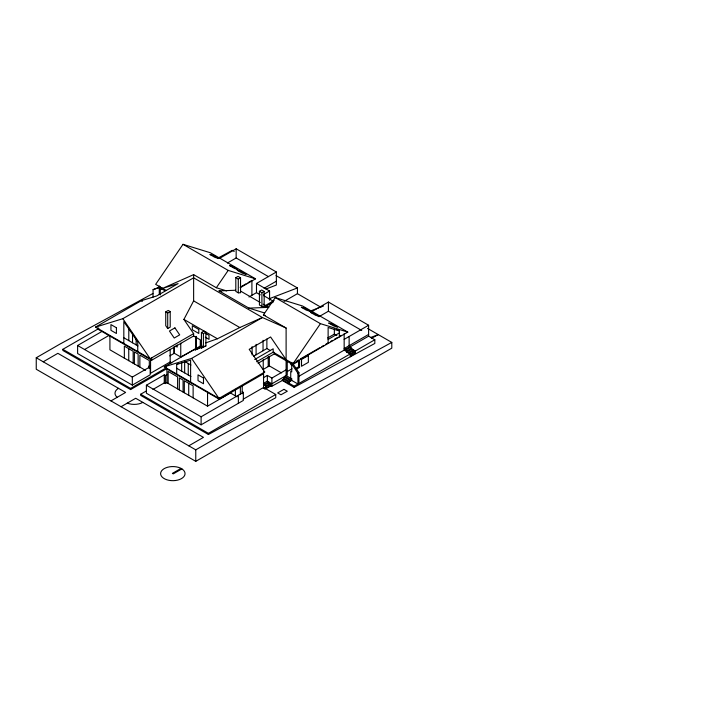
<?xml version="1.0" encoding="UTF-8"?>
<svg xmlns="http://www.w3.org/2000/svg" width="725" height="725" viewBox="0 0 725 725"><rect width="100%" height="100%" fill="white"/><g stroke="black" fill="none" stroke-linecap="round" stroke-linejoin="round"><path stroke-width="1.09" d="M183.905 319.408L193.629 300.875L193.629 274.63L162.618 288.369L178.123 283.584L156.718 295.936L141.212 300.73L95.473 327.138L150.184 358.721L193.629 333.636L183.905 319.408L217.418 338.765L239.812 327.537L262.414 317.523L286.112 328.026L286.112 359.663L270.606 336.98L249.201 349.332L264.707 372.025L218.968 398.433L164.258 366.85L201.849 345.145M240.374 287.598L255.535 278.844L210.368 252.762L183.008 244.316L155.657 284.354L166.315 290.498M193.629 274.63L216.331 287.734L228.185 270.398L255.535 278.844M286.112 328.026L263.411 314.922L275.255 297.576L302.615 306.022L347.782 332.104L293.072 363.687L273.18 352.205L256.641 361.748M293.072 363.687L320.432 323.658L347.782 332.104M153.066 297.141L153.066 289.638L160.27 286.901M367.548 328.416L391.79 342.417L391.79 348.163L195.759 461.345L36.25 369.252L36.25 357.76L59.604 344.284L152.893 293.525M162.228 288.07L160.27 289.202L159.282 288.632M219.612 258.336L236.16 248.784L276.361 271.993L276.361 285.043L265.894 289.048M166.514 368.826L130.582 389.57L62.848 350.456L62.848 349.314L98.863 328.516M43.219 361.793L57.873 353.329L125.606 392.442L110.961 400.898M95.473 327.138L122.824 318.692L193.629 277.811L262.414 317.523L191.608 358.404L164.258 366.85M149.051 368.119L149.051 366.107L150.184 366.759L150.184 374.807L132.322 385.12L77.611 353.528L77.611 345.49L102.134 331.334M227.396 263.03L236.16 257.973L268.513 276.651M84.481 349.568L108.995 335.412M165.744 311.877L168.227 310.445L170.203 311.587L170.203 327.12L167.711 328.552L165.744 325.661L165.744 311.877L167.711 313.019L170.203 311.587M235.806 277.675L238.063 276.37L240.546 277.811L240.546 292.737L238.289 292.827L235.806 291.396L235.806 277.675L238.289 279.107L240.546 277.811M240.147 287.209L246.029 283.81M247.986 282.678L251.91 280.412L251.91 295.292M248.974 296.987L256.487 292.655L256.487 283.466L276.361 271.993M264.054 288.278L276.361 281.182M259.423 291.314L261.68 290.009L264.163 291.441L264.163 306.376L261.906 306.467L259.423 305.026L259.423 291.314L261.906 292.746L264.163 291.441M263.483 294.54L269.573 291.024L269.573 300.213M98.129 327.7L98.129 329.268L151.697 360.198L193.629 335.992L200.281 339.835L200.281 347.275M201.432 332.485L203.924 331.053L205.891 332.186L205.891 345.979L201.432 348.018L201.432 332.485L203.408 333.627L205.891 332.186M149.051 366.107L150.564 365.228M77.611 345.49L132.322 377.072L150.184 366.759M169.786 355.884L174.308 353.265L180.752 356.99L196.248 348.48L196.248 336.373M264.562 305.977L274.095 300.476M265.558 306.548L273.18 302.153M205.746 342.889L217.418 338.765M62.848 349.314L130.582 388.419L166.514 367.675M201.577 347.483L194.971 350.012L202.357 346.26M201.432 348.018L203.091 347.067M284.1 301.382L297.431 293.688L320.803 307.173M176.692 374.028L176.692 364.458L178.35 363.497M242.213 391.736L243.346 392.397L243.346 400.436L201.106 424.823L146.396 393.24L146.396 385.202L164.258 374.888L165.391 375.541L166.904 374.671M243.183 399.221L263.574 387.449L275.745 394.472L275.745 397.744L208.41 434.502L140.668 395.397L140.668 394.246L146.495 390.884M121.048 406.725L135.702 398.27L203.435 437.374L188.79 445.83M152.975 389.443L164.258 382.927L165.391 383.579L166.904 382.709L207.549 406.172L230.414 392.968L237.048 396.802M311.369 311.877L328.407 302.044L368.608 325.253L368.608 336.164L350.112 346.84M318.946 316.698L328.407 311.233L361.739 330.473M253.705 356.165L266.873 348.562L270.479 350.637M254.693 359.482L273.18 348.807L273.18 352.205M258.064 363.279L274.313 353.891L291.722 363.95L297.939 373.284L297.939 384.005L294.151 386.189L287.934 382.601L287.934 383.752M281.454 372.895L269.347 365.907L263.229 369.433L263.229 359.582M165.771 365.971L165.771 368.318L219.349 399.248L263.574 373.719M327.627 337.995L334.352 334.107L336.844 335.548M328.126 339.427L339.327 332.965M263.374 377.716L267.353 375.423L271.902 378.042L286.112 369.841M291.722 363.95L294.658 362.246M296.597 361.132L298.546 360.008M300.485 358.884L319.897 347.683M321.837 346.559L323.776 345.435M325.715 344.321L328.633 342.635M330.573 341.52L332.512 340.397M334.452 339.273L337.37 337.596M339.309 336.472L341.248 335.349M146.396 385.202L201.106 416.784L243.346 392.397M287.245 361.113L287.245 374.925L271.902 383.788L267.353 381.16L263.374 383.462L264.634 384.187L268.612 381.894L268.612 382.918L264.634 385.211L264.634 384.187M287.209 371.581L292.003 368.808M344.157 339.363L368.608 325.253M295.61 368.536L298.546 366.85L299.543 367.421L299.543 360.579L292.719 364.521L292.719 363.37L298.936 372.704L298.936 383.434L354.19 351.661L354.19 352.685L350.039 355.078M264.634 385.211L265.903 385.936L269.881 383.643L269.881 384.667L263.293 388.464M296.616 369.107L299.543 367.421M283.584 378.06L289.193 381.305L289.193 382.329L283.584 379.084L283.584 378.06L284.843 377.335L290.462 380.58L290.462 379.556L284.843 376.311L284.843 377.335M264.661 389.135L271.141 385.392L271.902 386.18L282.324 380.507L294.151 387.34L374.825 343.451L374.825 339.753L368.608 336.164M282.324 380.507L282.324 379.818L283.584 379.084M297.939 373.284L298.936 372.704M290.462 379.556L291.722 378.822L291.722 380.417L297.939 384.005M368.608 334.442L344.157 348.553L345.426 349.278L350.402 346.405L350.402 347.429L345.426 350.302L345.426 349.278M289.193 381.305L290.462 380.58M287.934 382.601L291.722 380.417M298.546 376.474L344.157 350.139L350.374 353.728L350.374 356.745M289.193 382.329L287.934 383.054L282.324 379.818M346.686 351.027L351.661 348.163L351.661 349.178L346.686 352.051L346.686 351.027L345.426 350.302M140.668 394.246L208.41 433.351L275.745 394.472M348.779 353.32L352.921 350.927L352.921 349.912L347.955 352.785L346.686 352.051M351.661 348.861L355.35 350.991L374.825 339.753M350.374 356.229L355.35 353.356L355.35 350.991M36.25 357.76L195.759 449.853L219.113 436.368L391.79 342.417M181.014 468.404L172.396 473.38L173.266 473.878L181.875 468.903M159.835 289.746L161.82 288.668M218.388 257.882L232.29 250.324L234.22 251.439M265.586 388.763L271.141 385.745M371.499 338.285L378.26 334.606L370.538 337.56M268.957 298.845L297.431 287.943L297.431 293.688M309.765 311.261L323.477 306.013M153.066 289.638L159.282 287.481L164.892 290.716M203.924 346.586L205.891 345.979M176.692 364.458L190.612 360.153L190.612 382.066M264.543 312.955L248.911 308.125L219.068 290.897L235.571 290.254M248.911 308.125L268.721 307.346L263.121 304.119M216.331 287.734L226.671 290.933M219.068 290.897L221.152 291.541M339.327 336.98L339.327 330.935L328.126 327.483L328.126 343.451M263.411 314.922L265.477 315.556M276.007 275.572L297.431 287.943M336.844 329.503L339.327 330.935M256.487 283.466L269.573 291.024M183.008 244.316L228.185 270.398M275.255 297.576L320.432 323.658M263.574 295.592L273.135 301.12M350.402 346.405L349.133 345.68L349.133 336.491M256.487 292.655L260.293 294.848M350.402 347.429L351.661 348.163M351.661 349.178L352.921 349.912M352.921 350.927L354.19 351.661M354.19 352.685L355.35 353.356M240.745 291.196L260.32 302.506M193.629 300.875L239.812 327.537M291.722 365.092L290.725 364.521L290.725 363.37M291.722 378.822L286.112 375.586L286.112 360.706M205.311 333.21L209.008 335.34L209.008 339.363L205.311 337.225M141.212 300.73L142.354 301.382M264.707 372.025L263.574 371.372L263.574 387.449M268.612 382.918L269.881 383.643M269.881 384.667L271.141 385.392M175.523 346.088L177.181 347.048L177.181 344.946M190.956 365.038L184.648 361.394L184.648 372.877M171.752 362.844L170.185 361.947L150.564 373.275L150.564 359.537M123.821 337.759L137.94 345.907M176.692 368.282L190.956 376.52M145.535 370.366L109.919 349.803L109.919 336.074M191.608 358.404L218.968 398.433M122.824 318.692L150.184 358.721M344.157 333.672L344.157 350.139M334.352 329.077L334.352 334.107M328.407 302.044L328.407 311.233M298.546 360.987L298.546 366.85M294.151 386.189L294.151 387.34M291.722 362.382L291.722 371.934L290.725 371.363L290.725 378.251M274.313 352.332L274.313 353.891M271.902 378.042L271.902 386.18M269.347 356.337L269.347 365.907M268.205 356.709L268.205 366.56M267.353 375.423L267.353 381.16M266.873 339.046L266.873 348.562M265.903 385.936L265.903 387.984M263.048 340.324L263.048 350.773M261.906 292.746L261.906 306.467M256.088 344.348L256.088 354.788M252.11 346.641L252.11 354.996M242.213 386.053L242.213 393.748M240.365 386.733L240.365 394.355M238.289 279.107L238.289 292.827M238.371 395.27L238.371 403.308M236.16 248.784L236.16 257.973M235.389 389.307L235.389 395.841M219.349 397.681L219.349 399.248M208.41 433.351L208.41 434.502M207.549 392.442L207.549 406.172M203.408 333.627L203.408 347.411M201.042 340.27L201.042 346.65M201.106 416.784L201.106 424.823M195.868 336.572L195.868 348.263M195.759 449.853L195.759 461.345M193.629 333.636L193.629 335.992M193.122 397.844L193.122 385.863L184.313 380.779L184.313 392.76M188.718 383.326L188.718 395.306M188.255 363.47L188.255 374.961M183.072 392.044L183.072 380.063L179.338 377.906L179.338 389.887M181.667 362.645L181.667 371.155M180.752 343.17L180.752 356.99M177.598 388.881L177.598 376.9L168.155 371.445L168.155 383.425M174.308 346.894L174.308 353.265M173.937 346.922L173.937 353.492M170.185 349.269L170.185 363.089M167.711 313.019L167.711 328.552M166.904 368.98L166.904 382.709M165.391 375.541L165.391 383.579M164.258 374.888L164.258 382.927M160.27 288.052L160.27 294.894M159.282 285.913L159.282 294.486M151.697 357.851L151.697 360.198M149.323 368.2L149.323 360.57L139.871 355.114L139.871 367.095M138.131 366.089L138.131 354.108L134.397 351.96L134.397 363.941M137.75 351.543L137.75 341.973L123.821 321.592L123.821 343.505M136.137 338.602L136.137 344.864M133.155 363.225L133.155 351.244L124.347 346.151L124.347 358.132M132.53 333.391L132.53 342.789M132.322 377.072L132.322 385.12M130.582 388.419L130.582 389.57M128.796 327.999L128.796 340.632M128.751 348.698L128.751 360.678M142.816 402.375A12.216 7.06 0 0 1 127.265 403.136M117.178 397.309A12.216 7.06 0 0 1 118.492 388.328M174.915 327.881L169.442 331.035L174.218 338.031L179.691 334.868L174.915 327.881M308.352 355.495L301.528 359.437L301.528 366.27L308.352 362.337L308.352 355.495M283.955 389.361L277.657 392.923L280.983 394.781L287.29 391.219L283.955 389.361M213.83 255.671L209.878 254.448L214.854 257.321L218.796 258.544L213.83 255.671M232.725 266.583L229.571 265.604L234.547 268.477L237.7 269.455L232.725 266.583M241.18 271.458L237.238 270.244L242.213 273.117L246.156 274.331L241.18 271.458M305.243 308.442L301.292 307.228L306.267 310.101L310.218 311.315L305.243 308.442M313.698 313.327L310.536 312.357L315.511 315.221L318.674 316.2L313.698 313.327M332.594 324.238L328.652 323.024L333.627 325.897L337.569 327.111L332.594 324.238M181.468 468.64L180.271 468.024A12.225 7.06 0 0 0 160.896 472.102A12.225 7.06 0 0 0 175.477 480.512A12.225 7.06 0 0 0 182.528 469.329L181.468 468.64M198.786 329.44L192.324 325.706L192.324 329.73L198.786 333.455L198.786 329.44M116.417 327.745L110.943 324.583L110.943 330.328L116.417 333.482L116.417 327.745M203.489 378.015L198.016 374.852L198.016 380.598L203.489 383.752L203.489 378.015"/></g></svg>
